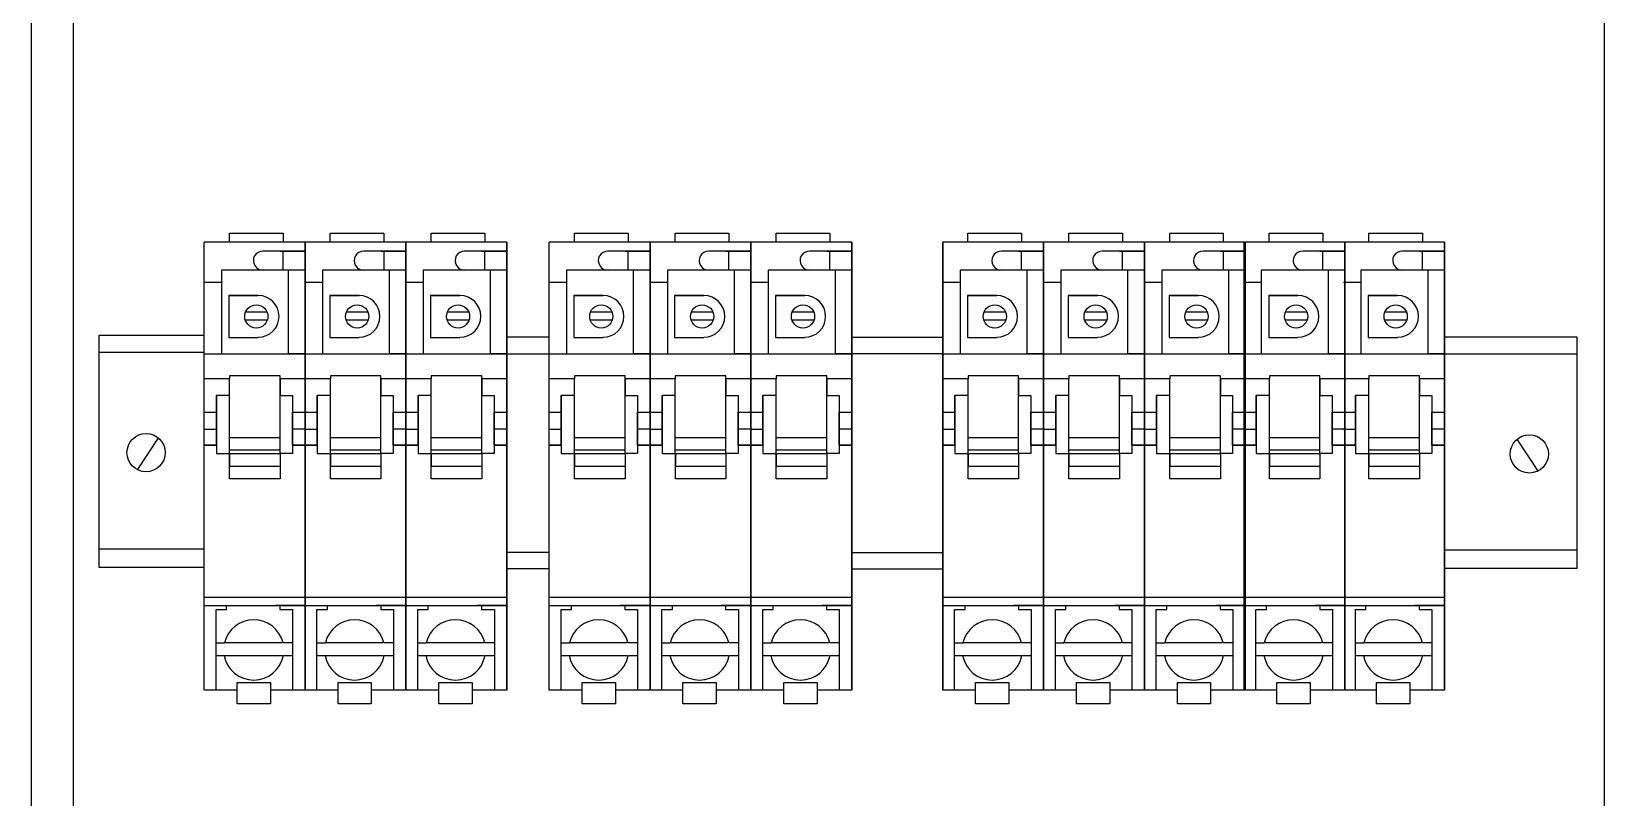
# Model space of a CAD drawing. Header units: millimetres. Extents: x -1335 to 33749, y 2338 to 5277.
# Drawn here: x 30242.3 to 30377, y 2855.6 to 2921.2 of the extents above; entities that cross this region are included whole.
import ezdxf

# ---------------------------------------------------------------- set-up
doc = ezdxf.new("R2010")
doc.units = ezdxf.units.MM
doc.layers.add('ASEMBOL', color=41, linetype='Continuous')

msp = doc.modelspace()

# ---------------------------------------------------------------- linework, layer by layer
for p, q in [((30242.27, 2763.26), (30242.27, 2999.97)), ((30245.87, 2767.24), (30245.87, 2996.37))]:
    msp.add_line(p, q)
at = {"layer": 'ASEMBOL'}
for p, q in [((30377.02, 2767.24), (30377.02, 2996.37)), ((30259.23, 2903.93), (30263.82, 2903.93)), ((30259.23, 2903.16), (30259.23, 2903.93)), ((30263.82, 2903.93), (30263.82, 2903.16)), ((30267.87, 2903.93), (30272.46, 2903.93)), ((30267.87, 2903.16), (30267.87, 2903.93)), ((30272.46, 2903.93), (30272.46, 2903.16)), ((30276.51, 2903.93), (30281.1, 2903.93)), ((30276.51, 2903.16), (30276.51, 2903.93)), ((30281.1, 2903.93), (30281.1, 2903.16)), ((30288.78, 2903.93), (30293.37, 2903.93)), ((30288.78, 2903.16), (30288.78, 2903.93)), ((30293.37, 2903.93), (30293.37, 2903.16)), ((30297.42, 2903.93), (30302.01, 2903.93)), ((30297.42, 2903.16), (30297.42, 2903.93)), ((30302.01, 2903.93), (30302.01, 2903.16)), ((30306.06, 2903.93), (30310.65, 2903.93)), ((30306.06, 2903.16), (30306.06, 2903.93)), ((30310.65, 2903.93), (30310.65, 2903.16)), ((30322.49, 2903.93), (30327.08, 2903.93)), ((30322.49, 2903.16), (30322.49, 2903.93)), ((30327.08, 2903.93), (30327.08, 2903.16)), ((30331.13, 2903.93), (30335.72, 2903.93)), ((30331.13, 2903.16), (30331.13, 2903.93)), ((30335.72, 2903.93), (30335.72, 2903.16)), ((30339.77, 2903.93), (30344.36, 2903.93)), ((30339.77, 2903.16), (30339.77, 2903.93)), ((30344.36, 2903.93), (30344.36, 2903.16)), ((30348.3, 2903.93), (30352.89, 2903.93)), ((30348.3, 2903.16), (30348.3, 2903.93)), ((30352.89, 2903.93), (30352.89, 2903.16)), ((30356.83, 2903.93), (30361.42, 2903.93)), ((30356.83, 2903.16), (30356.83, 2903.93)), ((30361.42, 2903.93), (30361.42, 2903.16)), ((30257.07, 2864.76), (30257.07, 2903.16)), ((30265.71, 2903.16), (30257.07, 2903.16)), ((30265.71, 2864.76), (30265.71, 2903.16)), ((30274.35, 2903.16), (30265.71, 2903.16)), ((30265.71, 2864.76), (30265.71, 2903.16)), ((30265.71, 2903.16), (30265.71, 2864.76)), ((30265.71, 2864.76), (30265.71, 2903.16)), ((30274.35, 2864.76), (30274.35, 2903.16)), ((30274.35, 2903.16), (30274.35, 2864.76)), ((30274.35, 2864.76), (30274.35, 2903.16)), ((30282.99, 2903.16), (30274.35, 2903.16)), ((30282.99, 2864.76), (30282.99, 2903.16)), ((30282.99, 2864.76), (30282.99, 2903.16)), ((30282.99, 2903.16), (30282.99, 2864.76)), ((30286.62, 2864.76), (30286.62, 2903.16)), ((30295.26, 2903.16), (30286.62, 2903.16)), ((30295.26, 2864.76), (30295.26, 2903.16)), ((30303.9, 2903.16), (30295.26, 2903.16)), ((30295.26, 2864.76), (30295.26, 2903.16)), ((30295.26, 2903.16), (30295.26, 2864.76)), ((30295.26, 2864.76), (30295.26, 2903.16)), ((30303.9, 2864.76), (30303.9, 2903.16)), ((30303.9, 2903.16), (30303.9, 2864.76)), ((30303.9, 2864.76), (30303.9, 2903.16)), ((30312.54, 2903.16), (30303.9, 2903.16)), ((30312.54, 2864.76), (30312.54, 2903.16)), ((30312.54, 2864.76), (30312.54, 2903.16)), ((30312.54, 2903.16), (30312.54, 2864.76)), ((30320.33, 2864.76), (30320.33, 2903.16)), ((30328.97, 2903.16), (30320.33, 2903.16)), ((30320.33, 2864.76), (30320.33, 2903.16)), ((30320.33, 2903.16), (30320.33, 2864.76)), ((30320.33, 2864.76), (30320.33, 2903.16)), ((30328.97, 2864.76), (30328.97, 2903.16)), ((30328.97, 2903.16), (30328.97, 2864.76)), ((30328.97, 2864.76), (30328.97, 2903.16)), ((30337.61, 2903.16), (30328.97, 2903.16)), ((30337.61, 2864.76), (30337.61, 2903.16)), ((30337.61, 2864.76), (30337.61, 2903.16)), ((30337.61, 2903.16), (30337.61, 2864.76)), ((30337.61, 2864.76), (30337.61, 2903.16)), ((30337.61, 2903.16), (30337.61, 2864.76)), ((30337.61, 2864.76), (30337.61, 2903.16)), ((30346.25, 2903.16), (30337.61, 2903.16)), ((30346.14, 2864.76), (30346.14, 2903.16)), ((30354.78, 2903.16), (30346.14, 2903.16)), ((30346.25, 2864.76), (30346.25, 2903.16)), ((30346.25, 2864.76), (30346.25, 2903.16)), ((30346.25, 2903.16), (30346.25, 2864.76)), ((30363.31, 2903.16), (30354.67, 2903.16)), ((30354.78, 2864.76), (30354.78, 2903.16)), ((30354.78, 2864.76), (30354.78, 2903.16)), ((30354.78, 2903.16), (30354.78, 2864.76)), ((30363.31, 2864.76), (30363.31, 2903.16)), ((30363.31, 2864.76), (30363.31, 2903.16)), ((30363.31, 2903.16), (30363.31, 2864.76)), ((30265.71, 2902.39), (30262.1, 2902.39)), ((30265.71, 2902.39), (30263.57, 2902.39)), ((30263.57, 2902.39), (30265.71, 2902.39)), ((30263.83, 2900.75), (30263.83, 2902.39)), ((30274.35, 2902.39), (30270.74, 2902.39)), ((30274.35, 2902.39), (30272.21, 2902.39)), ((30272.21, 2902.39), (30274.35, 2902.39)), ((30272.47, 2900.75), (30272.47, 2902.39)), ((30282.99, 2902.39), (30279.38, 2902.39)), ((30282.99, 2902.39), (30280.85, 2902.39)), ((30280.85, 2902.39), (30282.99, 2902.39)), ((30281.11, 2900.75), (30281.11, 2902.39)), ((30295.26, 2902.39), (30291.65, 2902.39)), ((30295.26, 2902.39), (30293.12, 2902.39)), ((30293.12, 2902.39), (30295.26, 2902.39)), ((30293.38, 2900.75), (30293.38, 2902.39)), ((30303.9, 2902.39), (30300.29, 2902.39)), ((30303.9, 2902.39), (30301.76, 2902.39)), ((30301.76, 2902.39), (30303.9, 2902.39)), ((30302.02, 2900.75), (30302.02, 2902.39)), ((30312.54, 2902.39), (30308.93, 2902.39)), ((30312.54, 2902.39), (30310.4, 2902.39)), ((30310.4, 2902.39), (30312.54, 2902.39)), ((30310.66, 2900.75), (30310.66, 2902.39)), ((30328.97, 2902.39), (30325.37, 2902.39)), ((30328.97, 2902.39), (30326.83, 2902.39)), ((30326.83, 2902.39), (30328.97, 2902.39)), ((30327.09, 2900.75), (30327.09, 2902.39)), ((30337.61, 2902.39), (30334.01, 2902.39)), ((30337.61, 2902.39), (30335.47, 2902.39)), ((30335.47, 2902.39), (30337.61, 2902.39)), ((30335.73, 2900.75), (30335.73, 2902.39)), ((30346.25, 2902.39), (30342.65, 2902.39)), ((30346.25, 2902.39), (30344.11, 2902.39)), ((30344.11, 2902.39), (30346.25, 2902.39)), ((30344.37, 2900.75), (30344.37, 2902.39)), ((30354.78, 2902.39), (30351.17, 2902.39)), ((30354.78, 2902.39), (30352.64, 2902.39)), ((30352.64, 2902.39), (30354.78, 2902.39)), ((30352.9, 2900.75), (30352.9, 2902.39)), ((30363.31, 2902.39), (30359.7, 2902.39)), ((30363.31, 2902.39), (30361.17, 2902.39)), ((30361.17, 2902.39), (30363.31, 2902.39)), ((30361.43, 2900.75), (30361.43, 2902.39)), ((30265.71, 2900.75), (30258.55, 2900.75)), ((30258.55, 2900.75), (30258.55, 2899.7)), ((30258.55, 2900.75), (30258.55, 2893.57)), ((30265.71, 2900.75), (30262.1, 2900.75)), ((30264.3, 2893.57), (30264.3, 2900.75)), ((30274.35, 2900.75), (30267.19, 2900.75)), ((30267.19, 2900.75), (30267.19, 2899.7)), ((30267.19, 2900.75), (30267.19, 2893.57)), ((30274.35, 2900.75), (30270.74, 2900.75)), ((30272.94, 2893.57), (30272.94, 2900.75)), ((30282.99, 2900.75), (30275.83, 2900.75)), ((30275.83, 2900.75), (30275.83, 2899.7)), ((30275.83, 2900.75), (30275.83, 2893.57)), ((30282.99, 2900.75), (30279.38, 2900.75)), ((30281.58, 2893.57), (30281.58, 2900.75)), ((30295.26, 2900.75), (30288.1, 2900.75)), ((30288.1, 2900.75), (30288.1, 2899.7)), ((30288.1, 2900.75), (30288.1, 2893.57)), ((30295.26, 2900.75), (30291.65, 2900.75)), ((30293.85, 2893.57), (30293.85, 2900.75)), ((30303.9, 2900.75), (30296.74, 2900.75)), ((30296.74, 2900.75), (30296.74, 2899.7)), ((30296.74, 2900.75), (30296.74, 2893.57)), ((30303.9, 2900.75), (30300.29, 2900.75)), ((30302.49, 2893.57), (30302.49, 2900.75)), ((30312.54, 2900.75), (30305.38, 2900.75)), ((30305.38, 2900.75), (30305.38, 2899.7)), ((30305.38, 2900.75), (30305.38, 2893.57)), ((30312.54, 2900.75), (30308.93, 2900.75)), ((30311.13, 2893.57), (30311.13, 2900.75)), ((30328.97, 2900.75), (30321.81, 2900.75)), ((30321.81, 2900.75), (30321.81, 2899.7)), ((30321.81, 2900.75), (30321.81, 2893.57)), ((30328.97, 2900.75), (30325.37, 2900.75)), ((30327.56, 2893.57), (30327.56, 2900.75)), ((30337.61, 2900.75), (30330.45, 2900.75)), ((30330.45, 2900.75), (30330.45, 2899.7)), ((30330.45, 2900.75), (30330.45, 2893.57)), ((30337.61, 2900.75), (30334.01, 2900.75)), ((30336.2, 2893.57), (30336.2, 2900.75)), ((30346.25, 2900.75), (30339.09, 2900.75)), ((30339.09, 2900.75), (30339.09, 2899.7)), ((30339.09, 2900.75), (30339.09, 2893.57)), ((30346.25, 2900.75), (30342.65, 2900.75)), ((30344.84, 2893.57), (30344.84, 2900.75)), ((30354.78, 2900.75), (30347.62, 2900.75)), ((30347.62, 2900.75), (30347.62, 2899.7)), ((30347.62, 2900.75), (30347.62, 2893.57)), ((30354.78, 2900.75), (30351.17, 2900.75)), ((30353.37, 2893.57), (30353.37, 2900.75)), ((30363.31, 2900.75), (30356.15, 2900.75)), ((30356.15, 2900.75), (30356.15, 2899.7)), ((30356.15, 2900.75), (30356.15, 2893.57)), ((30363.31, 2900.75), (30359.7, 2900.75)), ((30361.9, 2893.57), (30361.9, 2900.75)), ((30258.55, 2899.7), (30257.07, 2899.7)), ((30261.69, 2898.58), (30259.18, 2898.58)), ((30259.18, 2898.58), (30261.69, 2898.58)), ((30259.18, 2898.58), (30259.18, 2894.99)), ((30267.19, 2899.7), (30265.71, 2899.7)), ((30270.33, 2898.58), (30267.82, 2898.58)), ((30267.82, 2898.58), (30270.33, 2898.58)), ((30267.82, 2898.58), (30267.82, 2894.99)), ((30275.83, 2899.7), (30274.35, 2899.7)), ((30276.46, 2898.58), (30276.46, 2894.99)), ((30278.97, 2898.58), (30276.46, 2898.58)), ((30276.46, 2898.58), (30278.97, 2898.58)), ((30288.1, 2899.7), (30286.62, 2899.7)), ((30291.23, 2898.58), (30288.72, 2898.58)), ((30288.72, 2898.58), (30291.23, 2898.58)), ((30288.72, 2898.58), (30288.72, 2894.99)), ((30296.74, 2899.7), (30295.26, 2899.7)), ((30299.87, 2898.58), (30297.36, 2898.58)), ((30297.36, 2898.58), (30299.87, 2898.58)), ((30297.36, 2898.58), (30297.36, 2894.99)), ((30305.38, 2899.7), (30303.9, 2899.7)), ((30306, 2898.58), (30306, 2894.99)), ((30308.51, 2898.58), (30306, 2898.58)), ((30306, 2898.58), (30308.51, 2898.58)), ((30321.81, 2899.7), (30320.33, 2899.7)), ((30324.95, 2898.58), (30322.44, 2898.58)), ((30322.44, 2898.58), (30324.95, 2898.58)), ((30322.44, 2898.58), (30322.44, 2894.99)), ((30330.45, 2899.7), (30328.97, 2899.7)), ((30331.08, 2898.58), (30331.08, 2894.99)), ((30333.59, 2898.58), (30331.08, 2898.58)), ((30331.08, 2898.58), (30333.59, 2898.58)), ((30339.09, 2899.7), (30337.61, 2899.7)), ((30339.72, 2898.58), (30339.72, 2894.99)), ((30342.23, 2898.58), (30339.72, 2898.58)), ((30339.72, 2898.58), (30342.23, 2898.58)), ((30347.62, 2899.7), (30346.14, 2899.7)), ((30348.25, 2898.58), (30348.25, 2894.99)), ((30350.76, 2898.58), (30348.25, 2898.58)), ((30348.25, 2898.58), (30350.76, 2898.58)), ((30356.15, 2899.7), (30354.67, 2899.7)), ((30356.78, 2898.58), (30356.78, 2894.99)), ((30359.29, 2898.58), (30356.78, 2898.58)), ((30356.78, 2898.58), (30359.29, 2898.58)), ((30262.47, 2897.16), (30260.59, 2897.16)), ((30260.59, 2896.49), (30262.47, 2896.49)), ((30271.11, 2897.16), (30269.23, 2897.16)), ((30269.23, 2896.49), (30271.11, 2896.49)), ((30279.75, 2897.16), (30277.87, 2897.16)), ((30277.87, 2896.49), (30279.75, 2896.49)), ((30292.02, 2897.16), (30290.14, 2897.16)), ((30290.14, 2896.49), (30292.02, 2896.49)), ((30300.66, 2897.16), (30298.78, 2897.16)), ((30298.78, 2896.49), (30300.66, 2896.49)), ((30309.3, 2897.16), (30307.42, 2897.16)), ((30307.42, 2896.49), (30309.3, 2896.49)), ((30325.73, 2897.16), (30323.85, 2897.16)), ((30323.85, 2896.49), (30325.73, 2896.49)), ((30334.37, 2897.16), (30332.49, 2897.16)), ((30332.49, 2896.49), (30334.37, 2896.49)), ((30343.01, 2897.16), (30341.13, 2897.16)), ((30341.13, 2896.49), (30343.01, 2896.49)), ((30351.54, 2897.16), (30349.66, 2897.16)), ((30349.66, 2896.49), (30351.54, 2896.49)), ((30360.07, 2897.16), (30358.19, 2897.16)), ((30358.19, 2896.49), (30360.07, 2896.49)), ((30256.98, 2895.16), (30248.03, 2895.16, 3.91)), ((30248.03, 2895.16, 16.28), (30248.03, 2875.29, 16.28)), ((30259.18, 2894.99), (30261.69, 2894.99)), ((30267.82, 2894.99), (30270.33, 2894.99)), ((30276.46, 2894.99), (30278.97, 2894.99)), ((30286.62, 2895.01), (30282.99, 2895.01)), ((30288.72, 2894.99), (30291.23, 2894.99)), ((30297.36, 2894.99), (30299.87, 2894.99)), ((30306, 2894.99), (30308.51, 2894.99)), ((30312.54, 2895.01), (30320.33, 2895.01)), ((30322.44, 2894.99), (30324.95, 2894.99)), ((30331.08, 2894.99), (30333.59, 2894.99)), ((30339.72, 2894.99), (30342.23, 2894.99)), ((30348.25, 2894.99), (30350.76, 2894.99)), ((30356.78, 2894.99), (30359.29, 2894.99)), ((30363.31, 2895.05), (30374.64, 2895.05, 4.8)), ((30374.64, 2895.05, 22.75), (30374.64, 2875.18, 22.75)), ((30256.98, 2893.69), (30248.03, 2893.69, 3.91)), ((30257.07, 2893.57), (30258.55, 2893.57)), ((30258.55, 2893.57), (30265.71, 2893.57)), ((30265.71, 2893.57), (30264.3, 2893.57)), ((30265.71, 2893.57), (30267.19, 2893.57)), ((30267.19, 2893.57), (30274.35, 2893.57)), ((30274.35, 2893.57), (30272.94, 2893.57)), ((30274.35, 2893.57), (30275.83, 2893.57)), ((30275.83, 2893.57), (30282.99, 2893.57)), ((30282.99, 2893.57), (30281.58, 2893.57)), ((30282.99, 2893.57), (30286.62, 2893.57)), ((30286.62, 2893.57), (30288.1, 2893.57)), ((30288.1, 2893.57), (30295.26, 2893.57)), ((30295.26, 2893.57), (30293.85, 2893.57)), ((30295.26, 2893.57), (30296.74, 2893.57)), ((30296.74, 2893.57), (30303.9, 2893.57)), ((30303.9, 2893.57), (30302.49, 2893.57)), ((30303.9, 2893.57), (30305.38, 2893.57)), ((30305.38, 2893.57), (30312.54, 2893.57)), ((30312.54, 2893.57), (30311.13, 2893.57)), ((30312.54, 2893.61), (30320.33, 2893.61)), ((30320.33, 2893.57), (30321.81, 2893.57)), ((30321.81, 2893.57), (30328.97, 2893.57)), ((30328.97, 2893.57), (30327.56, 2893.57)), ((30328.97, 2893.57), (30330.45, 2893.57)), ((30330.45, 2893.57), (30337.61, 2893.57)), ((30337.61, 2893.57), (30336.2, 2893.57)), ((30337.61, 2893.57), (30339.09, 2893.57)), ((30339.09, 2893.57), (30346.25, 2893.57)), ((30346.25, 2893.57), (30344.84, 2893.57)), ((30346.14, 2893.57), (30347.62, 2893.57)), ((30347.62, 2893.57), (30354.78, 2893.57)), ((30354.78, 2893.57), (30353.37, 2893.57)), ((30354.67, 2893.57), (30356.15, 2893.57)), ((30356.15, 2893.57), (30363.31, 2893.57)), ((30363.31, 2893.57), (30361.9, 2893.57)), ((30363.31, 2893.57), (30374.64, 2893.57, 4.8)), ((30259.24, 2891.45), (30257.07, 2891.45)), ((30263.57, 2891.7), (30259.24, 2891.7)), ((30259.24, 2891.7), (30259.24, 2891.45)), ((30259.24, 2885.04), (30259.24, 2891.45)), ((30263.57, 2885.04), (30263.57, 2891.7)), ((30263.57, 2891.47), (30263.57, 2890.02)), ((30265.7, 2891.45), (30263.57, 2891.45)), ((30267.88, 2891.45), (30265.71, 2891.45)), ((30272.21, 2891.7), (30267.88, 2891.7)), ((30267.88, 2891.7), (30267.88, 2891.45)), ((30267.88, 2885.04), (30267.88, 2891.45)), ((30272.21, 2885.04), (30272.21, 2891.7)), ((30272.21, 2891.47), (30272.21, 2890.02)), ((30274.34, 2891.45), (30272.21, 2891.45)), ((30276.52, 2891.45), (30274.35, 2891.45)), ((30280.85, 2891.7), (30276.52, 2891.7)), ((30276.52, 2891.7), (30276.52, 2891.45)), ((30276.52, 2885.04), (30276.52, 2891.45)), ((30280.85, 2885.04), (30280.85, 2891.7)), ((30280.85, 2891.47), (30280.85, 2890.02)), ((30282.98, 2891.45), (30280.85, 2891.45)), ((30288.78, 2891.45), (30286.62, 2891.45)), ((30293.12, 2891.7), (30288.78, 2891.7)), ((30288.78, 2891.7), (30288.78, 2891.45)), ((30288.78, 2885.04), (30288.78, 2891.45)), ((30293.12, 2885.04), (30293.12, 2891.7)), ((30293.12, 2891.47), (30293.12, 2890.02)), ((30295.24, 2891.45), (30293.12, 2891.45)), ((30297.42, 2891.45), (30295.26, 2891.45)), ((30301.76, 2891.7), (30297.42, 2891.7)), ((30297.42, 2891.7), (30297.42, 2891.45)), ((30297.42, 2885.04), (30297.42, 2891.45)), ((30301.76, 2885.04), (30301.76, 2891.7)), ((30301.76, 2891.47), (30301.76, 2890.02)), ((30303.88, 2891.45), (30301.76, 2891.45)), ((30306.06, 2891.45), (30303.9, 2891.45)), ((30310.4, 2891.7), (30306.06, 2891.7)), ((30306.06, 2891.7), (30306.06, 2891.45)), ((30306.06, 2885.04), (30306.06, 2891.45)), ((30310.4, 2885.04), (30310.4, 2891.7)), ((30310.4, 2891.47), (30310.4, 2890.02)), ((30312.52, 2891.45), (30310.4, 2891.45)), ((30322.5, 2891.45), (30320.33, 2891.45)), ((30326.83, 2891.7), (30322.5, 2891.7)), ((30322.5, 2891.7), (30322.5, 2891.45)), ((30322.5, 2885.04), (30322.5, 2891.45)), ((30326.83, 2885.04), (30326.83, 2891.7)), ((30326.83, 2891.47), (30326.83, 2890.02)), ((30328.96, 2891.45), (30326.83, 2891.45)), ((30331.14, 2891.45), (30328.97, 2891.45)), ((30335.47, 2891.7), (30331.14, 2891.7)), ((30331.14, 2891.7), (30331.14, 2891.45)), ((30331.14, 2885.04), (30331.14, 2891.45)), ((30335.47, 2885.04), (30335.47, 2891.7)), ((30335.47, 2891.47), (30335.47, 2890.02)), ((30337.6, 2891.45), (30335.47, 2891.45)), ((30339.78, 2891.45), (30337.61, 2891.45)), ((30344.11, 2891.7), (30339.78, 2891.7)), ((30339.78, 2891.7), (30339.78, 2891.45)), ((30339.78, 2885.04), (30339.78, 2891.45)), ((30344.11, 2885.04), (30344.11, 2891.7)), ((30344.11, 2891.47), (30344.11, 2890.02)), ((30346.24, 2891.45), (30344.11, 2891.45)), ((30348.31, 2891.45), (30346.14, 2891.45)), ((30352.64, 2891.7), (30348.31, 2891.7)), ((30348.31, 2891.7), (30348.31, 2891.45)), ((30348.31, 2885.04), (30348.31, 2891.45)), ((30352.64, 2885.04), (30352.64, 2891.7)), ((30352.64, 2891.47), (30352.64, 2890.02)), ((30354.77, 2891.45), (30352.64, 2891.45)), ((30356.84, 2891.45), (30354.67, 2891.45)), ((30361.17, 2891.7), (30356.84, 2891.7)), ((30356.84, 2891.7), (30356.84, 2891.45)), ((30356.84, 2885.04), (30356.84, 2891.45)), ((30361.17, 2885.04), (30361.17, 2891.7)), ((30361.17, 2891.47), (30361.17, 2890.02)), ((30363.3, 2891.45), (30361.17, 2891.45)), ((30258.11, 2890.05), (30258.11, 2885.76)), ((30258.11, 2890.05), (30259.24, 2890.05)), ((30258.11, 2885.76), (30258.11, 2890.02)), ((30263.57, 2890.02), (30264.62, 2890.02)), ((30264.62, 2890.02), (30264.62, 2888.58)), ((30266.75, 2890.05), (30266.75, 2885.76)), ((30266.75, 2890.05), (30267.88, 2890.05)), ((30266.75, 2885.76), (30266.75, 2890.02)), ((30272.21, 2890.02), (30273.26, 2890.02)), ((30273.26, 2890.02), (30273.26, 2888.58)), ((30275.39, 2890.05), (30275.39, 2885.76)), ((30275.39, 2890.05), (30276.52, 2890.05)), ((30275.39, 2885.76), (30275.39, 2890.02)), ((30280.85, 2890.02), (30281.9, 2890.02)), ((30281.9, 2890.02), (30281.9, 2888.58)), ((30287.65, 2890.05), (30287.65, 2885.76)), ((30287.65, 2890.05), (30288.78, 2890.05)), ((30287.65, 2885.76), (30287.65, 2890.02)), ((30293.12, 2890.02), (30294.17, 2890.02)), ((30294.17, 2890.02), (30294.17, 2888.58)), ((30296.29, 2890.05), (30296.29, 2885.76)), ((30296.29, 2890.05), (30297.42, 2890.05)), ((30296.29, 2885.76), (30296.29, 2890.02)), ((30301.76, 2890.02), (30302.81, 2890.02)), ((30302.81, 2890.02), (30302.81, 2888.58)), ((30304.93, 2890.05), (30304.93, 2885.76)), ((30304.93, 2890.05), (30306.06, 2890.05)), ((30304.93, 2885.76), (30304.93, 2890.02)), ((30310.4, 2890.02), (30311.45, 2890.02)), ((30311.45, 2890.02), (30311.45, 2888.58)), ((30321.37, 2890.05), (30321.37, 2885.76)), ((30321.37, 2890.05), (30322.5, 2890.05)), ((30321.37, 2885.76), (30321.37, 2890.02)), ((30326.83, 2890.02), (30327.88, 2890.02)), ((30327.88, 2890.02), (30327.88, 2888.58)), ((30330.01, 2890.05), (30330.01, 2885.76)), ((30330.01, 2890.05), (30331.14, 2890.05)), ((30330.01, 2885.76), (30330.01, 2890.02)), ((30335.47, 2890.02), (30336.52, 2890.02)), ((30336.52, 2890.02), (30336.52, 2888.58)), ((30338.65, 2890.05), (30338.65, 2885.76)), ((30338.65, 2890.05), (30339.78, 2890.05)), ((30338.65, 2885.76), (30338.65, 2890.02)), ((30344.11, 2890.02), (30345.16, 2890.02)), ((30345.16, 2890.02), (30345.16, 2888.58)), ((30347.18, 2890.05), (30347.18, 2885.76)), ((30347.18, 2890.05), (30348.31, 2890.05)), ((30347.18, 2885.76), (30347.18, 2890.02)), ((30352.64, 2890.02), (30353.69, 2890.02)), ((30353.69, 2890.02), (30353.69, 2888.58)), ((30355.7, 2890.05), (30355.7, 2885.76)), ((30355.7, 2890.05), (30356.84, 2890.05)), ((30355.7, 2885.76), (30355.7, 2890.02)), ((30361.17, 2890.02), (30362.22, 2890.02)), ((30362.22, 2890.02), (30362.22, 2888.58)), ((30257.07, 2888.58), (30258.11, 2888.58)), ((30264.62, 2888.58), (30264.62, 2885.76)), ((30264.62, 2885.76), (30264.62, 2888.58)), ((30264.62, 2888.58), (30265.71, 2888.58)), ((30265.71, 2888.58), (30266.75, 2888.58)), ((30273.26, 2888.58), (30273.26, 2885.76)), ((30273.26, 2885.76), (30273.26, 2888.58)), ((30273.26, 2888.58), (30274.35, 2888.58)), ((30274.35, 2888.58), (30275.39, 2888.58)), ((30281.9, 2888.58), (30281.9, 2885.76)), ((30281.9, 2885.76), (30281.9, 2888.58)), ((30281.9, 2888.58), (30282.99, 2888.58)), ((30286.62, 2888.58), (30287.65, 2888.58)), ((30294.17, 2888.58), (30294.17, 2885.76)), ((30294.17, 2885.76), (30294.17, 2888.58)), ((30294.17, 2888.58), (30295.26, 2888.58)), ((30295.26, 2888.58), (30296.29, 2888.58)), ((30302.81, 2888.58), (30302.81, 2885.76)), ((30302.81, 2885.76), (30302.81, 2888.58)), ((30302.81, 2888.58), (30303.9, 2888.58)), ((30303.9, 2888.58), (30304.93, 2888.58)), ((30311.45, 2888.58), (30311.45, 2885.76)), ((30311.45, 2885.76), (30311.45, 2888.58)), ((30311.45, 2888.58), (30312.54, 2888.58)), ((30320.33, 2888.58), (30321.37, 2888.58)), ((30327.88, 2888.58), (30327.88, 2885.76)), ((30327.88, 2885.76), (30327.88, 2888.58)), ((30327.88, 2888.58), (30328.97, 2888.58)), ((30328.97, 2888.58), (30330.01, 2888.58)), ((30336.52, 2888.58), (30336.52, 2885.76)), ((30336.52, 2885.76), (30336.52, 2888.58)), ((30336.52, 2888.58), (30337.61, 2888.58)), ((30337.61, 2888.58), (30338.65, 2888.58)), ((30345.16, 2888.58), (30345.16, 2885.76)), ((30345.16, 2885.76), (30345.16, 2888.58)), ((30345.16, 2888.58), (30346.25, 2888.58)), ((30346.14, 2888.58), (30347.18, 2888.58)), ((30353.69, 2888.58), (30353.69, 2885.76)), ((30353.69, 2885.76), (30353.69, 2888.58)), ((30353.69, 2888.58), (30354.78, 2888.58)), ((30354.67, 2888.58), (30355.7, 2888.58)), ((30362.22, 2888.58), (30362.22, 2885.76)), ((30362.22, 2885.76), (30362.22, 2888.58)), ((30362.22, 2888.58), (30363.31, 2888.58)), ((30253.16, 2886.4, 16.28), (30251.33, 2883.63, 16.28)), ((30257.07, 2887.14), (30258.11, 2887.14)), ((30258.11, 2887.14), (30258.11, 2885.76)), ((30259.24, 2886.42), (30263.57, 2886.42)), ((30264.62, 2887.14), (30264.62, 2885.76)), ((30265.71, 2887.14), (30264.62, 2887.14)), ((30265.71, 2887.14), (30266.75, 2887.14)), ((30266.75, 2887.14), (30266.75, 2885.76)), ((30267.88, 2886.42), (30272.21, 2886.42)), ((30273.26, 2887.14), (30273.26, 2885.76)), ((30274.35, 2887.14), (30273.26, 2887.14)), ((30274.35, 2887.14), (30275.39, 2887.14)), ((30275.39, 2887.14), (30275.39, 2885.76)), ((30276.52, 2886.42), (30280.85, 2886.42)), ((30281.9, 2887.14), (30281.9, 2885.76)), ((30282.99, 2887.14), (30281.9, 2887.14)), ((30286.62, 2887.14), (30287.65, 2887.14)), ((30287.65, 2887.14), (30287.65, 2885.76)), ((30288.79, 2886.42), (30293.12, 2886.42)), ((30294.17, 2887.14), (30294.17, 2885.76)), ((30295.26, 2887.14), (30294.17, 2887.14)), ((30295.26, 2887.14), (30296.29, 2887.14)), ((30296.29, 2887.14), (30296.29, 2885.76)), ((30297.43, 2886.42), (30301.76, 2886.42)), ((30302.81, 2887.14), (30302.81, 2885.76)), ((30303.9, 2887.14), (30302.81, 2887.14)), ((30303.9, 2887.14), (30304.93, 2887.14)), ((30304.93, 2887.14), (30304.93, 2885.76)), ((30306.07, 2886.42), (30310.4, 2886.42)), ((30311.45, 2887.14), (30311.45, 2885.76)), ((30312.54, 2887.14), (30311.45, 2887.14)), ((30320.33, 2887.14), (30321.37, 2887.14)), ((30321.37, 2887.14), (30321.37, 2885.76)), ((30322.5, 2886.42), (30326.83, 2886.42)), ((30327.88, 2887.14), (30327.88, 2885.76)), ((30328.97, 2887.14), (30327.88, 2887.14)), ((30328.97, 2887.14), (30330.01, 2887.14)), ((30330.01, 2887.14), (30330.01, 2885.76)), ((30331.14, 2886.42), (30335.47, 2886.42)), ((30336.52, 2887.14), (30336.52, 2885.76)), ((30337.61, 2887.14), (30336.52, 2887.14)), ((30337.61, 2887.14), (30338.65, 2887.14)), ((30338.65, 2887.14), (30338.65, 2885.76)), ((30339.78, 2886.42), (30344.11, 2886.42)), ((30345.16, 2887.14), (30345.16, 2885.76)), ((30346.25, 2887.14), (30345.16, 2887.14)), ((30346.14, 2887.14), (30347.18, 2887.14)), ((30347.18, 2887.14), (30347.18, 2885.76)), ((30348.31, 2886.42), (30352.64, 2886.42)), ((30353.69, 2887.14), (30353.69, 2885.76)), ((30354.78, 2887.14), (30353.69, 2887.14)), ((30354.67, 2887.14), (30355.7, 2887.14)), ((30355.7, 2887.14), (30355.7, 2885.76)), ((30356.84, 2886.42), (30361.17, 2886.42)), ((30362.22, 2887.14), (30362.22, 2885.76)), ((30363.31, 2887.14), (30362.22, 2887.14)), ((30258.11, 2885.76), (30257.07, 2885.76)), ((30257.07, 2885.76), (30258.11, 2885.76)), ((30258.11, 2885.76), (30258.11, 2885.04)), ((30263.57, 2885.34), (30259.24, 2885.34)), ((30263.57, 2885.04), (30263.57, 2885.34)), ((30264.62, 2885.76), (30264.62, 2885.04)), ((30265.72, 2885.76), (30264.62, 2885.76)), ((30264.62, 2885.76), (30265.72, 2885.76)), ((30266.75, 2885.76), (30265.71, 2885.76)), ((30265.71, 2885.76), (30266.75, 2885.76)), ((30266.75, 2885.76), (30266.75, 2885.04)), ((30272.21, 2885.34), (30267.88, 2885.34)), ((30272.21, 2885.04), (30272.21, 2885.34)), ((30273.26, 2885.76), (30273.26, 2885.04)), ((30274.36, 2885.76), (30273.26, 2885.76)), ((30273.26, 2885.76), (30274.36, 2885.76)), ((30275.39, 2885.76), (30274.35, 2885.76)), ((30274.35, 2885.76), (30275.39, 2885.76)), ((30275.39, 2885.76), (30275.39, 2885.04)), ((30280.85, 2885.34), (30276.52, 2885.34)), ((30280.85, 2885.04), (30280.85, 2885.34)), ((30281.9, 2885.76), (30281.9, 2885.04)), ((30283, 2885.76), (30281.9, 2885.76)), ((30281.9, 2885.76), (30283, 2885.76)), ((30287.65, 2885.76), (30286.62, 2885.76)), ((30286.62, 2885.76), (30287.65, 2885.76)), ((30287.65, 2885.76), (30287.65, 2885.04)), ((30293.12, 2885.34), (30288.79, 2885.34)), ((30293.12, 2885.04), (30293.12, 2885.34)), ((30294.17, 2885.76), (30294.17, 2885.04)), ((30295.26, 2885.76), (30294.17, 2885.76)), ((30294.17, 2885.76), (30295.26, 2885.76)), ((30296.29, 2885.76), (30295.26, 2885.76)), ((30295.26, 2885.76), (30296.29, 2885.76)), ((30296.29, 2885.76), (30296.29, 2885.04)), ((30301.76, 2885.34), (30297.43, 2885.34)), ((30301.76, 2885.04), (30301.76, 2885.34)), ((30302.81, 2885.76), (30302.81, 2885.04)), ((30303.9, 2885.76), (30302.81, 2885.76)), ((30302.81, 2885.76), (30303.9, 2885.76)), ((30304.93, 2885.76), (30303.9, 2885.76)), ((30303.9, 2885.76), (30304.93, 2885.76)), ((30304.93, 2885.76), (30304.93, 2885.04)), ((30310.4, 2885.34), (30306.07, 2885.34)), ((30310.4, 2885.04), (30310.4, 2885.34)), ((30311.45, 2885.76), (30311.45, 2885.04)), ((30312.54, 2885.76), (30311.45, 2885.76)), ((30311.45, 2885.76), (30312.54, 2885.76)), ((30321.37, 2885.76), (30320.33, 2885.76)), ((30320.33, 2885.76), (30321.37, 2885.76)), ((30321.37, 2885.76), (30321.37, 2885.04)), ((30326.83, 2885.34), (30322.5, 2885.34)), ((30326.83, 2885.04), (30326.83, 2885.34)), ((30327.88, 2885.76), (30327.88, 2885.04)), ((30328.98, 2885.76), (30327.88, 2885.76)), ((30327.88, 2885.76), (30328.98, 2885.76)), ((30330.01, 2885.76), (30328.97, 2885.76)), ((30328.97, 2885.76), (30330.01, 2885.76)), ((30330.01, 2885.76), (30330.01, 2885.04)), ((30335.47, 2885.34), (30331.14, 2885.34)), ((30335.47, 2885.04), (30335.47, 2885.34)), ((30336.52, 2885.76), (30336.52, 2885.04)), ((30337.62, 2885.76), (30336.52, 2885.76)), ((30336.52, 2885.76), (30337.62, 2885.76)), ((30338.65, 2885.76), (30337.61, 2885.76)), ((30337.61, 2885.76), (30338.65, 2885.76)), ((30338.65, 2885.76), (30338.65, 2885.04)), ((30344.11, 2885.34), (30339.78, 2885.34)), ((30344.11, 2885.04), (30344.11, 2885.34)), ((30345.16, 2885.76), (30345.16, 2885.04)), ((30346.26, 2885.76), (30345.16, 2885.76)), ((30345.16, 2885.76), (30346.26, 2885.76)), ((30347.18, 2885.76), (30346.14, 2885.76)), ((30346.14, 2885.76), (30347.18, 2885.76)), ((30347.18, 2885.76), (30347.18, 2885.04)), ((30352.64, 2885.34), (30348.31, 2885.34)), ((30352.64, 2885.04), (30352.64, 2885.34)), ((30353.69, 2885.76), (30353.69, 2885.04)), ((30354.79, 2885.76), (30353.69, 2885.76)), ((30353.69, 2885.76), (30354.79, 2885.76)), ((30355.7, 2885.76), (30354.67, 2885.76)), ((30354.67, 2885.76), (30355.7, 2885.76)), ((30355.7, 2885.76), (30355.7, 2885.04)), ((30361.17, 2885.34), (30356.84, 2885.34)), ((30361.17, 2885.04), (30361.17, 2885.34)), ((30362.22, 2885.76), (30362.22, 2885.04)), ((30363.32, 2885.76), (30362.22, 2885.76)), ((30362.22, 2885.76), (30363.32, 2885.76)), ((30369.51, 2886.28, 22.75), (30371.34, 2883.51, 22.75)), ((30258.11, 2885.04), (30259.24, 2885.04)), ((30259.24, 2885.04), (30263.57, 2885.04)), ((30259.24, 2885.04), (30259.24, 2883.95)), ((30259.24, 2882.87), (30259.24, 2885.04)), ((30259.24, 2883.95), (30263.57, 2883.95)), ((30264.62, 2885.04), (30263.57, 2885.04)), ((30263.57, 2885.04), (30263.57, 2883.95)), ((30263.57, 2883.95), (30263.57, 2882.87)), ((30266.75, 2885.04), (30267.88, 2885.04)), ((30267.88, 2885.04), (30272.21, 2885.04)), ((30267.88, 2885.04), (30267.88, 2883.95)), ((30267.88, 2882.87), (30267.88, 2885.04)), ((30267.88, 2883.95), (30272.21, 2883.95)), ((30273.26, 2885.04), (30272.21, 2885.04)), ((30272.21, 2885.04), (30272.21, 2883.95)), ((30272.21, 2883.95), (30272.21, 2882.87)), ((30275.39, 2885.04), (30276.52, 2885.04)), ((30276.52, 2885.04), (30280.85, 2885.04)), ((30276.52, 2885.04), (30276.52, 2883.95)), ((30276.52, 2882.87), (30276.52, 2885.04)), ((30276.52, 2883.95), (30280.85, 2883.95)), ((30281.9, 2885.04), (30280.85, 2885.04)), ((30280.85, 2885.04), (30280.85, 2883.95)), ((30280.85, 2883.95), (30280.85, 2882.87)), ((30287.65, 2885.04), (30288.79, 2885.04)), ((30288.79, 2885.04), (30293.12, 2885.04)), ((30288.79, 2885.04), (30288.79, 2883.95)), ((30288.79, 2882.87), (30288.79, 2885.04)), ((30288.79, 2883.95), (30293.12, 2883.95)), ((30294.17, 2885.04), (30293.12, 2885.04)), ((30293.12, 2885.04), (30293.12, 2883.95)), ((30293.12, 2883.95), (30293.12, 2882.87)), ((30296.29, 2885.04), (30297.43, 2885.04)), ((30297.43, 2885.04), (30301.76, 2885.04)), ((30297.43, 2885.04), (30297.43, 2883.95)), ((30297.43, 2882.87), (30297.43, 2885.04)), ((30297.43, 2883.95), (30301.76, 2883.95)), ((30302.81, 2885.04), (30301.76, 2885.04)), ((30301.76, 2885.04), (30301.76, 2883.95)), ((30301.76, 2883.95), (30301.76, 2882.87)), ((30304.93, 2885.04), (30306.07, 2885.04)), ((30306.07, 2885.04), (30310.4, 2885.04)), ((30306.07, 2885.04), (30306.07, 2883.95)), ((30306.07, 2882.87), (30306.07, 2885.04)), ((30306.07, 2883.95), (30310.4, 2883.95)), ((30311.45, 2885.04), (30310.4, 2885.04)), ((30310.4, 2885.04), (30310.4, 2883.95)), ((30310.4, 2883.95), (30310.4, 2882.87)), ((30321.37, 2885.04), (30322.5, 2885.04)), ((30322.5, 2885.04), (30326.83, 2885.04)), ((30322.5, 2885.04), (30322.5, 2883.95)), ((30322.5, 2882.87), (30322.5, 2885.04)), ((30322.5, 2883.95), (30326.83, 2883.95)), ((30327.88, 2885.04), (30326.83, 2885.04)), ((30326.83, 2885.04), (30326.83, 2883.95)), ((30326.83, 2883.95), (30326.83, 2882.87)), ((30330.01, 2885.04), (30331.14, 2885.04)), ((30331.14, 2885.04), (30335.47, 2885.04)), ((30331.14, 2885.04), (30331.14, 2883.95)), ((30331.14, 2882.87), (30331.14, 2885.04)), ((30331.14, 2883.95), (30335.47, 2883.95)), ((30336.52, 2885.04), (30335.47, 2885.04)), ((30335.47, 2885.04), (30335.47, 2883.95)), ((30335.47, 2883.95), (30335.47, 2882.87)), ((30338.65, 2885.04), (30339.78, 2885.04)), ((30339.78, 2885.04), (30344.11, 2885.04)), ((30339.78, 2885.04), (30339.78, 2883.95)), ((30339.78, 2882.87), (30339.78, 2885.04)), ((30339.78, 2883.95), (30344.11, 2883.95)), ((30345.16, 2885.04), (30344.11, 2885.04)), ((30344.11, 2885.04), (30344.11, 2883.95)), ((30344.11, 2883.95), (30344.11, 2882.87)), ((30347.18, 2885.04), (30348.31, 2885.04)), ((30348.31, 2885.04), (30352.64, 2885.04)), ((30348.31, 2885.04), (30348.31, 2883.95)), ((30348.31, 2882.87), (30348.31, 2885.04)), ((30348.31, 2883.95), (30352.64, 2883.95)), ((30353.69, 2885.04), (30352.64, 2885.04)), ((30352.64, 2885.04), (30352.64, 2883.95)), ((30352.64, 2883.95), (30352.64, 2882.87)), ((30355.7, 2885.04), (30356.84, 2885.04)), ((30356.84, 2885.04), (30361.17, 2885.04)), ((30356.84, 2885.04), (30356.84, 2883.95)), ((30356.84, 2882.87), (30356.84, 2885.04)), ((30356.84, 2883.95), (30361.17, 2883.95)), ((30362.22, 2885.04), (30361.17, 2885.04)), ((30361.17, 2885.04), (30361.17, 2883.95)), ((30361.17, 2883.95), (30361.17, 2882.87)), ((30263.57, 2882.87), (30259.24, 2882.87)), ((30272.21, 2882.87), (30267.88, 2882.87)), ((30280.85, 2882.87), (30276.52, 2882.87)), ((30293.12, 2882.87), (30288.79, 2882.87)), ((30301.76, 2882.87), (30297.43, 2882.87)), ((30310.4, 2882.87), (30306.07, 2882.87)), ((30326.83, 2882.87), (30322.5, 2882.87)), ((30335.47, 2882.87), (30331.14, 2882.87)), ((30344.11, 2882.87), (30339.78, 2882.87)), ((30352.64, 2882.87), (30348.31, 2882.87)), ((30361.17, 2882.87), (30356.84, 2882.87)), ((30248.03, 2876.86, 3.91), (30256.98, 2876.86)), ((30286.62, 2876.56), (30282.99, 2876.56)), ((30312.54, 2876.56), (30320.33, 2876.56)), ((30374.64, 2876.75, 4.8), (30363.31, 2876.75)), ((30248.03, 2875.29, 3.91), (30256.98, 2875.29)), ((30286.62, 2875.17), (30282.99, 2875.17)), ((30312.54, 2875.17), (30320.33, 2875.17)), ((30374.64, 2875.18, 4.8), (30363.31, 2875.18)), ((30265.71, 2872.69), (30257.07, 2872.69)), ((30257.07, 2872.01), (30265.71, 2872.01)), ((30258.08, 2871.67), (30258.98, 2871.67)), ((30258.08, 2864.76), (30258.08, 2871.67)), ((30258.98, 2871.67), (30258.98, 2872.01)), ((30265.69, 2872.01), (30263.17, 2872.01)), ((30263.55, 2872.01), (30263.55, 2871.67)), ((30263.55, 2871.67), (30264.64, 2871.67)), ((30264.64, 2871.67), (30264.64, 2864.76)), ((30274.35, 2872.69), (30265.71, 2872.69)), ((30265.71, 2872.01), (30274.35, 2872.01)), ((30266.72, 2871.67), (30267.62, 2871.67)), ((30266.72, 2864.76), (30266.72, 2871.67)), ((30267.62, 2871.67), (30267.62, 2872.01)), ((30274.33, 2872.01), (30271.81, 2872.01)), ((30272.19, 2872.01), (30272.19, 2871.67)), ((30272.19, 2871.67), (30273.28, 2871.67)), ((30273.28, 2871.67), (30273.28, 2864.76)), ((30282.99, 2872.69), (30274.35, 2872.69)), ((30274.35, 2872.01), (30282.99, 2872.01)), ((30275.36, 2871.67), (30276.26, 2871.67)), ((30275.36, 2864.76), (30275.36, 2871.67)), ((30276.26, 2871.67), (30276.26, 2872.01)), ((30282.97, 2872.01), (30280.45, 2872.01)), ((30280.83, 2872.01), (30280.83, 2871.67)), ((30280.83, 2871.67), (30281.92, 2871.67)), ((30281.92, 2871.67), (30281.92, 2864.76)), ((30295.26, 2872.69), (30286.62, 2872.69)), ((30286.62, 2872.01), (30295.26, 2872.01)), ((30287.63, 2871.67), (30288.53, 2871.67)), ((30287.63, 2864.76), (30287.63, 2871.67)), ((30288.53, 2871.67), (30288.53, 2872.01)), ((30295.23, 2872.01), (30292.71, 2872.01)), ((30293.09, 2872.01), (30293.09, 2871.67)), ((30293.09, 2871.67), (30294.19, 2871.67)), ((30294.19, 2871.67), (30294.19, 2864.76)), ((30303.9, 2872.69), (30295.26, 2872.69)), ((30295.26, 2872.01), (30303.9, 2872.01)), ((30296.27, 2871.67), (30297.17, 2871.67)), ((30296.27, 2864.76), (30296.27, 2871.67)), ((30297.17, 2871.67), (30297.17, 2872.01)), ((30303.87, 2872.01), (30301.35, 2872.01)), ((30301.73, 2872.01), (30301.73, 2871.67)), ((30301.73, 2871.67), (30302.83, 2871.67)), ((30302.83, 2871.67), (30302.83, 2864.76)), ((30312.54, 2872.69), (30303.9, 2872.69)), ((30303.9, 2872.01), (30312.54, 2872.01)), ((30304.91, 2871.67), (30305.81, 2871.67)), ((30304.91, 2864.76), (30304.91, 2871.67)), ((30305.81, 2871.67), (30305.81, 2872.01)), ((30312.51, 2872.01), (30309.99, 2872.01)), ((30310.37, 2872.01), (30310.37, 2871.67)), ((30310.37, 2871.67), (30311.47, 2871.67)), ((30311.47, 2871.67), (30311.47, 2864.76)), ((30328.97, 2872.69), (30320.33, 2872.69)), ((30320.33, 2872.01), (30328.97, 2872.01)), ((30321.34, 2871.67), (30322.24, 2871.67)), ((30321.34, 2864.76), (30321.34, 2871.67)), ((30322.24, 2871.67), (30322.24, 2872.01)), ((30328.95, 2872.01), (30326.43, 2872.01)), ((30326.81, 2872.01), (30326.81, 2871.67)), ((30326.81, 2871.67), (30327.9, 2871.67)), ((30327.9, 2871.67), (30327.9, 2864.76)), ((30337.61, 2872.69), (30328.97, 2872.69)), ((30328.97, 2872.01), (30337.61, 2872.01)), ((30329.98, 2871.67), (30330.88, 2871.67)), ((30329.98, 2864.76), (30329.98, 2871.67)), ((30330.88, 2871.67), (30330.88, 2872.01)), ((30337.59, 2872.01), (30335.07, 2872.01)), ((30335.45, 2872.01), (30335.45, 2871.67)), ((30335.45, 2871.67), (30336.54, 2871.67)), ((30336.54, 2871.67), (30336.54, 2864.76)), ((30346.25, 2872.69), (30337.61, 2872.69)), ((30337.61, 2872.01), (30346.25, 2872.01)), ((30338.62, 2871.67), (30339.52, 2871.67)), ((30338.62, 2864.76), (30338.62, 2871.67)), ((30339.52, 2871.67), (30339.52, 2872.01)), ((30346.23, 2872.01), (30343.71, 2872.01)), ((30344.09, 2872.01), (30344.09, 2871.67)), ((30344.09, 2871.67), (30345.18, 2871.67)), ((30345.18, 2871.67), (30345.18, 2864.76)), ((30354.78, 2872.69), (30346.14, 2872.69)), ((30346.14, 2872.01), (30354.78, 2872.01)), ((30347.15, 2871.67), (30348.05, 2871.67)), ((30347.15, 2864.76), (30347.15, 2871.67)), ((30348.05, 2871.67), (30348.05, 2872.01)), ((30354.76, 2872.01), (30352.24, 2872.01)), ((30352.62, 2872.01), (30352.62, 2871.67)), ((30352.62, 2871.67), (30353.71, 2871.67)), ((30353.71, 2871.67), (30353.71, 2864.76)), ((30363.31, 2872.69), (30354.67, 2872.69)), ((30354.67, 2872.01), (30363.31, 2872.01)), ((30355.68, 2871.67), (30356.58, 2871.67)), ((30355.68, 2864.76), (30355.68, 2871.67)), ((30356.58, 2871.67), (30356.58, 2872.01)), ((30363.28, 2872.01), (30360.77, 2872.01)), ((30361.15, 2872.01), (30361.15, 2871.67)), ((30361.15, 2871.67), (30362.24, 2871.67)), ((30362.24, 2871.67), (30362.24, 2864.76)), ((30258.08, 2868.82), (30258.81, 2868.82)), ((30258.08, 2867.73), (30258.78, 2867.73)), ((30258.79, 2867.73), (30263.78, 2867.73)), ((30263.74, 2868.82), (30258.84, 2868.82)), ((30264.64, 2868.82), (30263.82, 2868.82)), ((30263.85, 2867.73), (30264.64, 2867.73)), ((30266.72, 2868.82), (30267.45, 2868.82)), ((30266.72, 2867.73), (30267.42, 2867.73)), ((30267.43, 2867.73), (30272.42, 2867.73)), ((30272.38, 2868.82), (30267.48, 2868.82)), ((30273.28, 2868.82), (30272.46, 2868.82)), ((30272.49, 2867.73), (30273.28, 2867.73)), ((30275.36, 2868.82), (30276.09, 2868.82)), ((30275.36, 2867.73), (30276.06, 2867.73)), ((30276.07, 2867.73), (30281.06, 2867.73)), ((30281.02, 2868.82), (30276.12, 2868.82)), ((30281.92, 2868.82), (30281.1, 2868.82)), ((30281.13, 2867.73), (30281.92, 2867.73)), ((30287.63, 2868.82), (30288.35, 2868.82)), ((30287.63, 2867.73), (30288.32, 2867.73)), ((30288.34, 2867.73), (30293.33, 2867.73)), ((30293.28, 2868.82), (30288.39, 2868.82)), ((30294.19, 2868.82), (30293.37, 2868.82)), ((30293.4, 2867.73), (30294.19, 2867.73)), ((30296.27, 2868.82), (30296.99, 2868.82)), ((30296.27, 2867.73), (30296.96, 2867.73)), ((30296.98, 2867.73), (30301.97, 2867.73)), ((30301.92, 2868.82), (30297.03, 2868.82)), ((30302.83, 2868.82), (30302.01, 2868.82)), ((30302.04, 2867.73), (30302.83, 2867.73)), ((30304.91, 2868.82), (30305.63, 2868.82)), ((30304.91, 2867.73), (30305.6, 2867.73)), ((30305.62, 2867.73), (30310.61, 2867.73)), ((30310.56, 2868.82), (30305.67, 2868.82)), ((30311.47, 2868.82), (30310.65, 2868.82)), ((30310.68, 2867.73), (30311.47, 2867.73)), ((30321.34, 2868.82), (30322.07, 2868.82)), ((30321.34, 2867.73), (30322.04, 2867.73)), ((30322.05, 2867.73), (30327.05, 2867.73)), ((30327, 2868.82), (30322.1, 2868.82)), ((30327.9, 2868.82), (30327.08, 2868.82)), ((30327.11, 2867.73), (30327.9, 2867.73)), ((30329.98, 2868.82), (30330.71, 2868.82)), ((30329.98, 2867.73), (30330.68, 2867.73)), ((30330.69, 2867.73), (30335.69, 2867.73)), ((30335.64, 2868.82), (30330.74, 2868.82)), ((30336.54, 2868.82), (30335.72, 2868.82)), ((30335.75, 2867.73), (30336.54, 2867.73)), ((30338.62, 2868.82), (30339.35, 2868.82)), ((30338.62, 2867.73), (30339.32, 2867.73)), ((30339.33, 2867.73), (30344.33, 2867.73)), ((30344.28, 2868.82), (30339.38, 2868.82)), ((30345.18, 2868.82), (30344.36, 2868.82)), ((30344.39, 2867.73), (30345.18, 2867.73)), ((30347.15, 2868.82), (30347.87, 2868.82)), ((30347.15, 2867.73), (30347.85, 2867.73)), ((30347.86, 2867.73), (30352.85, 2867.73)), ((30352.81, 2868.82), (30347.91, 2868.82)), ((30353.71, 2868.82), (30352.89, 2868.82)), ((30352.92, 2867.73), (30353.71, 2867.73)), ((30355.68, 2868.82), (30356.4, 2868.82)), ((30355.68, 2867.73), (30356.37, 2867.73)), ((30356.39, 2867.73), (30361.38, 2867.73)), ((30361.34, 2868.82), (30356.44, 2868.82)), ((30362.24, 2868.82), (30361.42, 2868.82)), ((30361.45, 2867.73), (30362.24, 2867.73)), ((30259.89, 2865.43), (30262.74, 2865.43)), ((30259.89, 2863.6), (30259.89, 2865.43)), ((30262.74, 2865.43), (30262.74, 2864.75)), ((30268.53, 2865.43), (30271.38, 2865.43)), ((30268.53, 2863.6), (30268.53, 2865.43)), ((30271.38, 2865.43), (30271.38, 2864.75)), ((30277.17, 2865.43), (30280.02, 2865.43)), ((30277.17, 2863.6), (30277.17, 2865.43)), ((30280.02, 2865.43), (30280.02, 2864.75)), ((30289.43, 2865.43), (30292.29, 2865.43)), ((30289.43, 2863.6), (30289.43, 2865.43)), ((30292.29, 2865.43), (30292.29, 2864.75)), ((30298.07, 2865.43), (30300.93, 2865.43)), ((30298.07, 2863.6), (30298.07, 2865.43)), ((30300.93, 2865.43), (30300.93, 2864.75)), ((30306.71, 2865.43), (30309.57, 2865.43)), ((30306.71, 2863.6), (30306.71, 2865.43)), ((30309.57, 2865.43), (30309.57, 2864.75)), ((30323.15, 2865.43), (30326, 2865.43)), ((30323.15, 2863.6), (30323.15, 2865.43)), ((30326, 2865.43), (30326, 2864.75)), ((30331.79, 2865.43), (30334.64, 2865.43)), ((30331.79, 2863.6), (30331.79, 2865.43)), ((30334.64, 2865.43), (30334.64, 2864.75)), ((30340.43, 2865.43), (30343.28, 2865.43)), ((30340.43, 2863.6), (30340.43, 2865.43)), ((30343.28, 2865.43), (30343.28, 2864.75)), ((30348.96, 2865.43), (30351.81, 2865.43)), ((30348.96, 2863.6), (30348.96, 2865.43)), ((30351.81, 2865.43), (30351.81, 2864.75)), ((30357.49, 2865.43), (30360.34, 2865.43)), ((30357.49, 2863.6), (30357.49, 2865.43)), ((30360.34, 2865.43), (30360.34, 2864.75)), ((30259.89, 2864.76), (30257.07, 2864.76)), ((30262.74, 2863.6), (30259.89, 2863.6)), ((30265.71, 2864.76), (30262.74, 2864.76)), ((30262.74, 2864.76), (30262.74, 2863.6)), ((30268.53, 2864.76), (30265.71, 2864.76)), ((30271.38, 2863.6), (30268.53, 2863.6)), ((30274.35, 2864.76), (30271.38, 2864.76)), ((30271.38, 2864.76), (30271.38, 2863.6)), ((30277.17, 2864.76), (30274.35, 2864.76)), ((30280.02, 2863.6), (30277.17, 2863.6)), ((30282.99, 2864.76), (30280.02, 2864.76)), ((30280.02, 2864.76), (30280.02, 2863.6)), ((30289.43, 2864.76), (30286.62, 2864.76)), ((30292.29, 2863.6), (30289.43, 2863.6)), ((30295.26, 2864.76), (30292.29, 2864.76)), ((30292.29, 2864.76), (30292.29, 2863.6)), ((30298.07, 2864.76), (30295.26, 2864.76)), ((30300.93, 2863.6), (30298.07, 2863.6)), ((30303.9, 2864.76), (30300.93, 2864.76)), ((30300.93, 2864.76), (30300.93, 2863.6)), ((30306.71, 2864.76), (30303.9, 2864.76)), ((30309.57, 2863.6), (30306.71, 2863.6)), ((30312.54, 2864.76), (30309.57, 2864.76)), ((30309.57, 2864.76), (30309.57, 2863.6)), ((30323.15, 2864.76), (30320.33, 2864.76)), ((30326, 2863.6), (30323.15, 2863.6)), ((30328.97, 2864.76), (30326, 2864.76)), ((30326, 2864.76), (30326, 2863.6)), ((30331.79, 2864.76), (30328.97, 2864.76)), ((30334.64, 2863.6), (30331.79, 2863.6)), ((30337.61, 2864.76), (30334.64, 2864.76)), ((30334.64, 2864.76), (30334.64, 2863.6)), ((30340.43, 2864.76), (30337.61, 2864.76)), ((30343.28, 2863.6), (30340.43, 2863.6)), ((30346.25, 2864.76), (30343.28, 2864.76)), ((30343.28, 2864.76), (30343.28, 2863.6)), ((30348.96, 2864.76), (30346.14, 2864.76)), ((30351.81, 2863.6), (30348.96, 2863.6)), ((30354.78, 2864.76), (30351.81, 2864.76)), ((30351.81, 2864.76), (30351.81, 2863.6)), ((30357.49, 2864.76), (30354.67, 2864.76)), ((30360.34, 2863.6), (30357.49, 2863.6)), ((30363.31, 2864.76), (30360.34, 2864.76)), ((30360.34, 2864.76), (30360.34, 2863.6))]:
    msp.add_line(p, q, dxfattribs=at)
for centre, radius in [((30261.53, 2896.79), 0.993), ((30270.17, 2896.79), 0.993), ((30278.81, 2896.79), 0.993), ((30291.08, 2896.79), 0.993), ((30299.72, 2896.79), 0.993), ((30308.36, 2896.79), 0.993), ((30324.79, 2896.79), 0.993), ((30333.43, 2896.79), 0.993), ((30342.07, 2896.79), 0.993), ((30350.6, 2896.79), 0.993), ((30359.13, 2896.79), 0.993), ((30252.09, 2885.12, 16.28), 1.64), ((30370.58, 2885.01, 22.75), 1.64)]:
    msp.add_circle(centre, radius, dxfattribs=at)
for centre, radius, start, end in [((30262.1, 2901.57), 0.825, 90.2967, 271.7846), ((30270.74, 2901.57), 0.825, 90.2967, 271.7846), ((30279.38, 2901.57), 0.825, 90.2967, 271.7846), ((30291.65, 2901.57), 0.825, 90.2967, 271.7846), ((30300.29, 2901.57), 0.825, 90.2967, 271.7846), ((30308.93, 2901.57), 0.825, 90.2967, 271.7846), ((30325.36, 2901.57), 0.825, 90.2967, 271.7846), ((30334, 2901.57), 0.825, 90.2967, 271.7846), ((30342.64, 2901.57), 0.825, 90.2967, 271.7846), ((30351.17, 2901.57), 0.825, 90.2967, 271.7846), ((30359.7, 2901.57), 0.825, 90.2967, 271.7846), ((30261.69, 2896.79), 1.79, 270, 90), ((30270.33, 2896.79), 1.79, 270, 90), ((30278.97, 2896.79), 1.79, 270, 90), ((30291.23, 2896.79), 1.79, 270, 90), ((30299.87, 2896.79), 1.79, 270, 90), ((30308.51, 2896.79), 1.79, 270, 90), ((30324.95, 2896.79), 1.79, 270, 90), ((30333.59, 2896.79), 1.79, 270, 90), ((30342.23, 2896.79), 1.79, 270, 90), ((30350.76, 2896.79), 1.79, 270, 90), ((30359.29, 2896.79), 1.79, 270, 90), ((30261.31, 2868.21), 2.58, 13.7002, 166.2998), ((30269.95, 2868.21), 2.58, 13.7002, 166.2998), ((30278.59, 2868.21), 2.58, 13.7002, 166.2998), ((30290.86, 2868.21), 2.58, 13.7002, 166.2998), ((30299.5, 2868.21), 2.58, 13.7002, 166.2998), ((30308.14, 2868.21), 2.58, 13.7002, 166.2998), ((30324.57, 2868.21), 2.58, 13.7002, 166.2998), ((30333.21, 2868.21), 2.58, 13.7002, 166.2998), ((30341.85, 2868.21), 2.58, 13.7002, 166.2998), ((30350.38, 2868.21), 2.58, 13.7002, 166.2998), ((30358.91, 2868.21), 2.58, 13.7002, 166.2998), ((30261.31, 2868.21), 2.58, 190.6151, 349.3849), ((30269.95, 2868.21), 2.58, 190.6151, 349.3849), ((30278.59, 2868.21), 2.58, 190.6151, 349.3849), ((30290.86, 2868.21), 2.58, 190.6151, 349.3849), ((30299.5, 2868.21), 2.58, 190.6151, 349.3849), ((30308.14, 2868.21), 2.58, 190.6151, 349.3849), ((30324.57, 2868.21), 2.58, 190.6151, 349.3849), ((30333.21, 2868.21), 2.58, 190.6151, 349.3849), ((30341.85, 2868.21), 2.58, 190.6151, 349.3849), ((30350.38, 2868.21), 2.58, 190.6151, 349.3849), ((30358.91, 2868.21), 2.58, 190.6151, 349.3849)]:
    msp.add_arc(centre, radius, start, end, dxfattribs=at)

doc.saveas('drawing.dxf')
